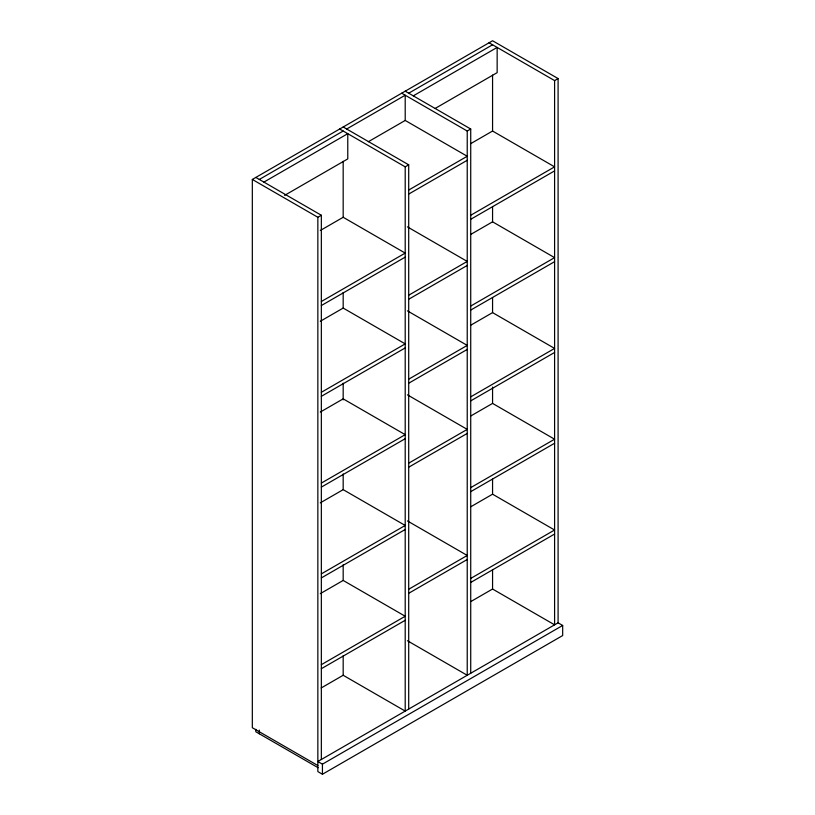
<?xml version="1.0" encoding="UTF-8"?>
<svg xmlns="http://www.w3.org/2000/svg" width="815" height="815" viewBox="0 0 815 815"><rect width="100%" height="100%" fill="white"/><g stroke="black" fill="none" stroke-linecap="round" stroke-linejoin="round"><path stroke-width="1.22" d="M252.324 179.453L492.566 40.75L558.092 78.576L558.092 622.813L317.85 761.516L322.434 764.164L562.676 625.462L562.676 635.547L322.434 774.25L317.85 771.601L317.85 217.279L252.324 179.453L252.324 727.724L317.85 765.55M259.313 179.453L343.176 131.032M346.67 129.014L405.208 95.223L405.208 120.447L467.229 156.256L408.702 190.048M408.702 93.205L492.566 44.784M263.897 182.102L347.771 133.68L347.771 158.905L284.598 195.376M413.287 95.854L497.15 47.433L497.15 72.657L435.067 108.497M368.349 141.718L405.208 120.447M317.85 217.279L321.344 215.262L321.344 759.499M339.682 129.014L405.208 166.841L408.702 164.824L408.702 709.06M401.714 93.205L467.229 131.032L470.724 129.014L470.724 673.251M489.071 42.767L554.597 80.593L558.092 78.576M320.305 230.492L343.176 217.279L405.208 253.098L321.344 301.519M470.785 143.613L492.566 131.032L554.597 166.851L470.724 215.262M408.702 194.082L467.229 160.29M321.344 305.554L405.208 257.132M470.724 219.296L554.597 170.885M320.305 321.283L343.176 308.07L405.208 343.879L321.344 392.3M470.785 234.404L492.566 221.823L554.597 257.632L470.724 306.053M408.702 295.213L467.229 261.421L407.388 226.865M408.702 299.248L467.229 265.456M321.344 396.335L405.208 347.923M470.724 310.087L554.597 261.666M320.305 412.064L343.176 398.861L405.208 434.67L321.344 483.091M470.785 325.195L492.566 312.614L554.597 348.423L470.724 396.844M408.702 379.189L467.229 345.397L407.388 310.841M408.702 383.223L467.229 349.431M321.344 487.126L405.208 438.704M470.724 400.878L554.597 352.457M320.305 502.855L343.176 489.652L405.208 525.461L321.344 573.882M470.785 415.976L492.566 403.405L554.597 439.214L470.724 487.635M408.702 463.175L467.229 429.383L407.388 394.827M408.702 467.209L467.229 433.417M321.344 577.917L405.208 529.495M470.724 491.669L554.597 443.248M320.305 593.646L343.176 580.443L405.208 616.252L321.344 664.673M470.785 506.767L492.566 494.196L554.597 530.005L470.724 578.426M408.702 589.265L467.229 555.473L407.388 520.917M408.702 593.3L467.229 559.508M321.344 668.707L405.208 620.286M470.724 582.46L554.597 534.039M321.161 687.982L343.176 675.268L405.208 711.077L405.208 166.841M470.948 601.501L492.566 589.021L554.597 624.83L554.597 80.593M405.208 91.188L470.724 129.014M343.176 126.997L408.702 164.824M255.818 177.436L321.344 215.262M558.092 622.813L562.676 625.462M407.388 640.712L467.229 675.268L467.229 131.032M318.074 767.699L255.818 731.758L255.818 729.333M492.566 75.092L492.566 131.032M492.566 206.735L492.566 221.823M492.566 297.526L492.566 312.614M492.566 387.054L492.566 403.405M492.566 479.108L492.566 494.196M492.566 569.512L492.566 589.021M343.176 161.339L343.176 217.279M343.176 292.483L343.176 308.07M343.176 383.152L343.176 399.87M343.176 473.953L343.176 489.652M343.176 564.754L343.176 580.443M343.176 655.759L343.176 675.268M322.434 764.164L322.434 774.25M259.313 730.138L259.313 733.775"/></g></svg>
